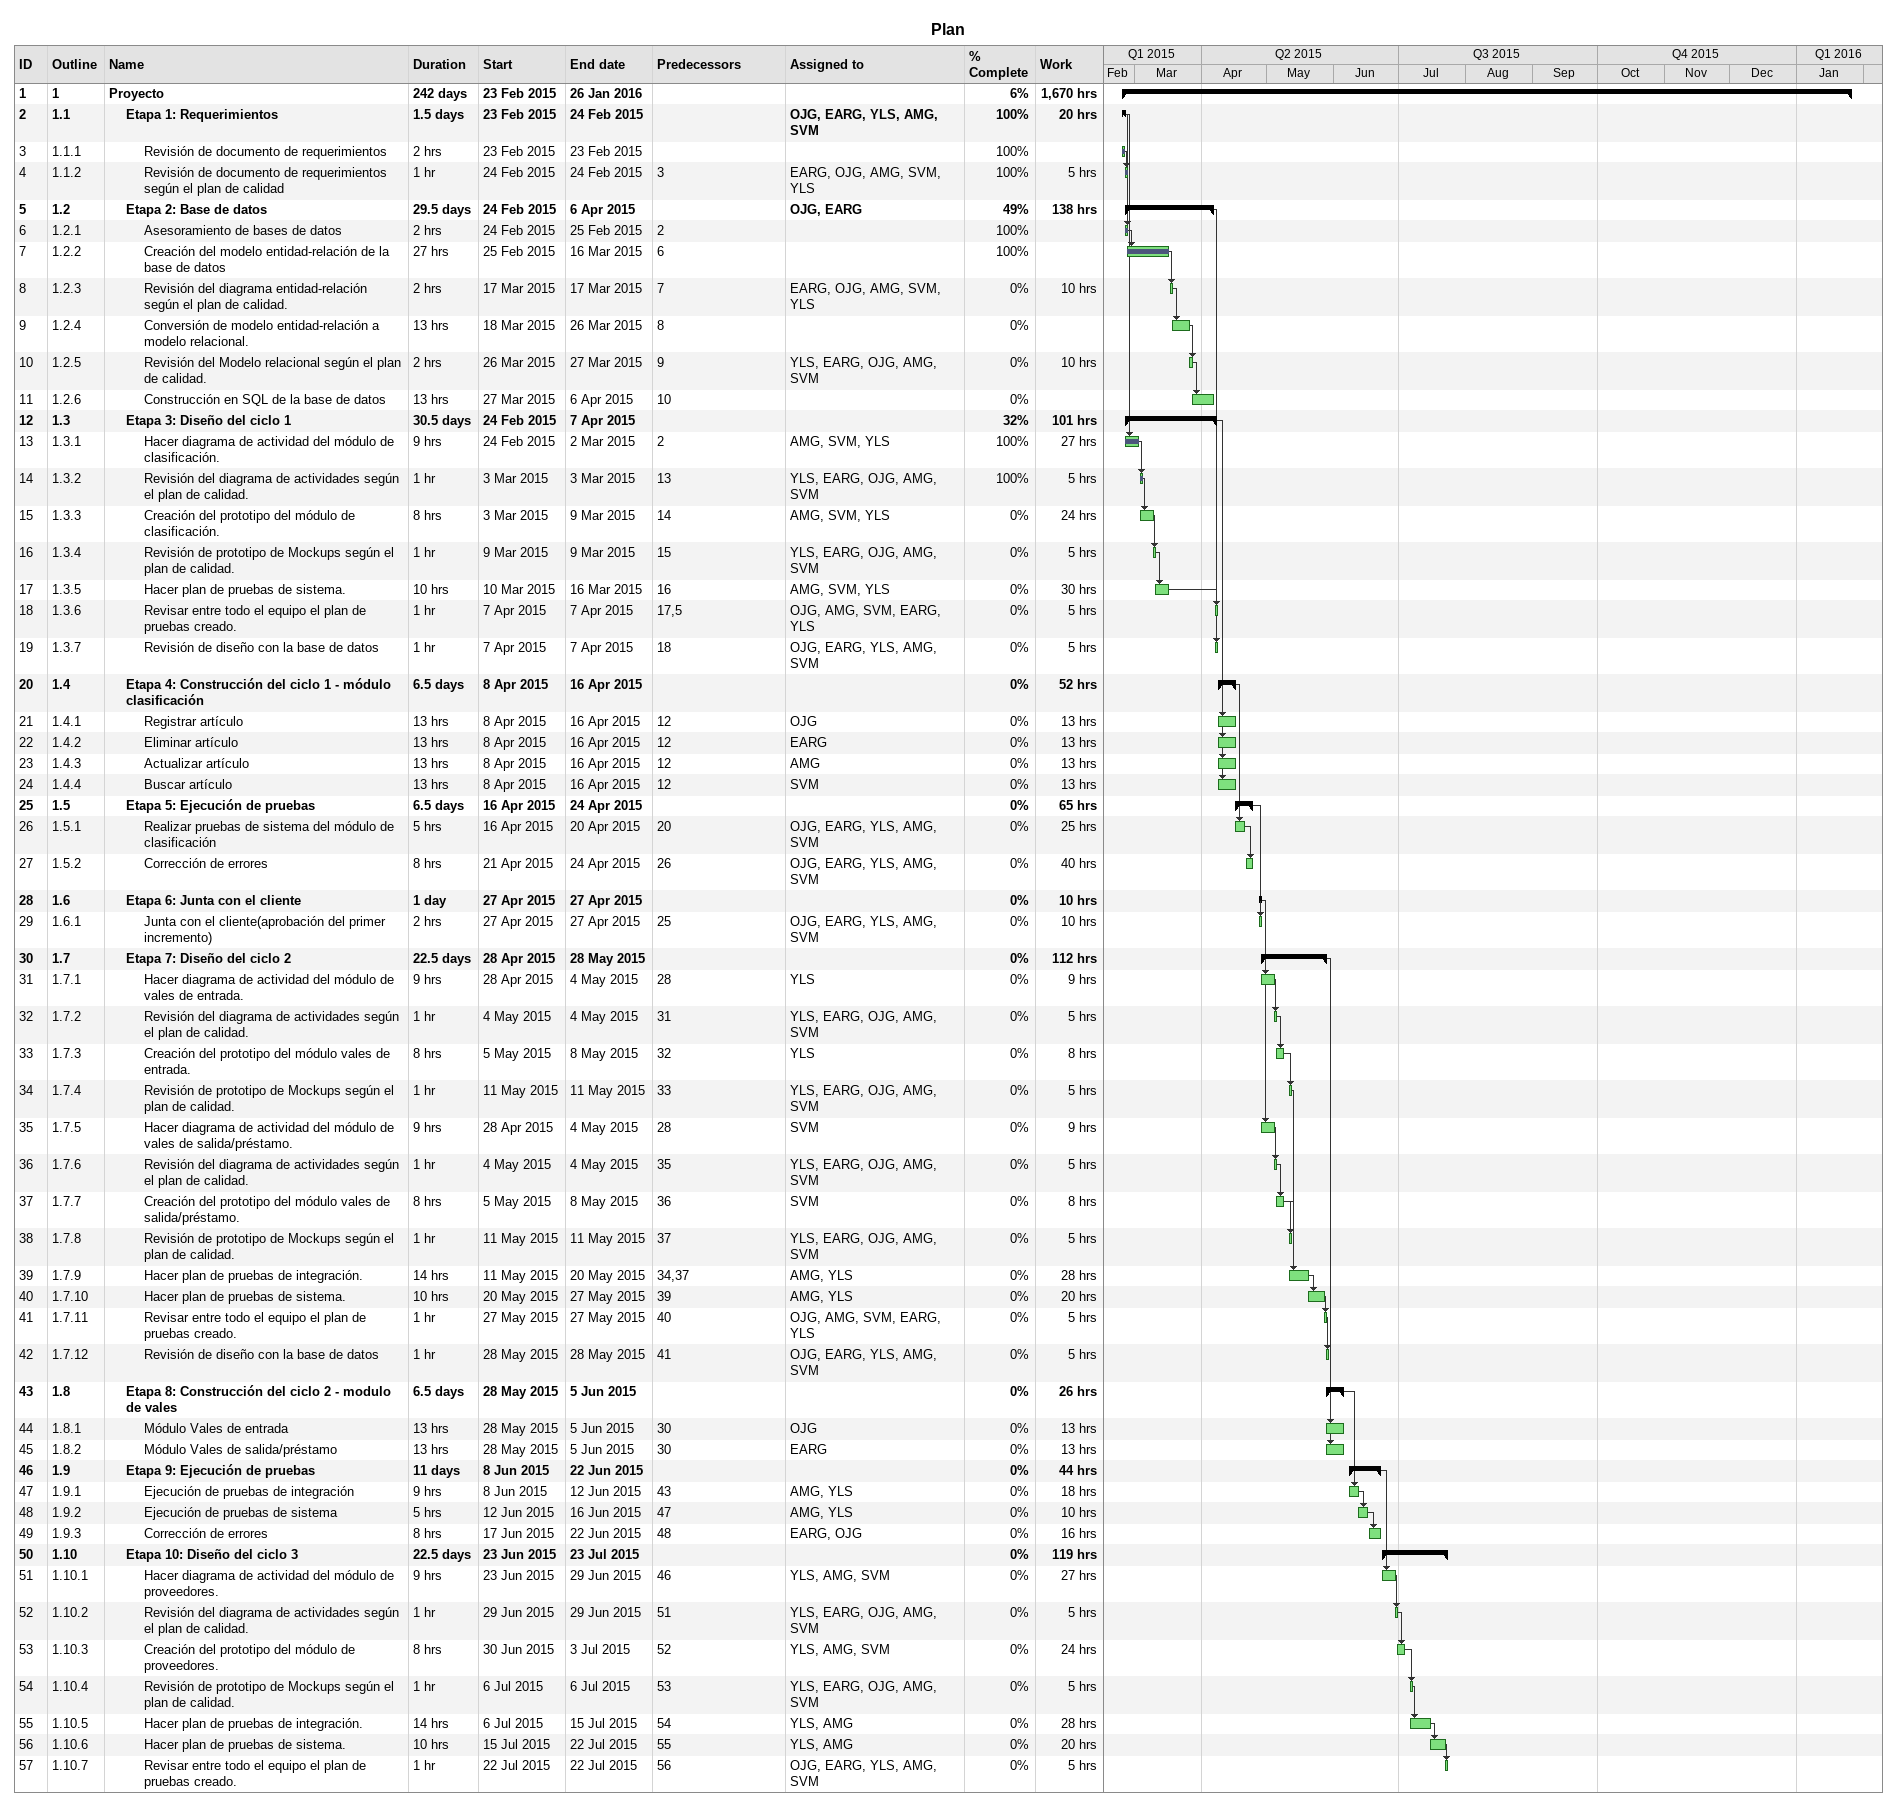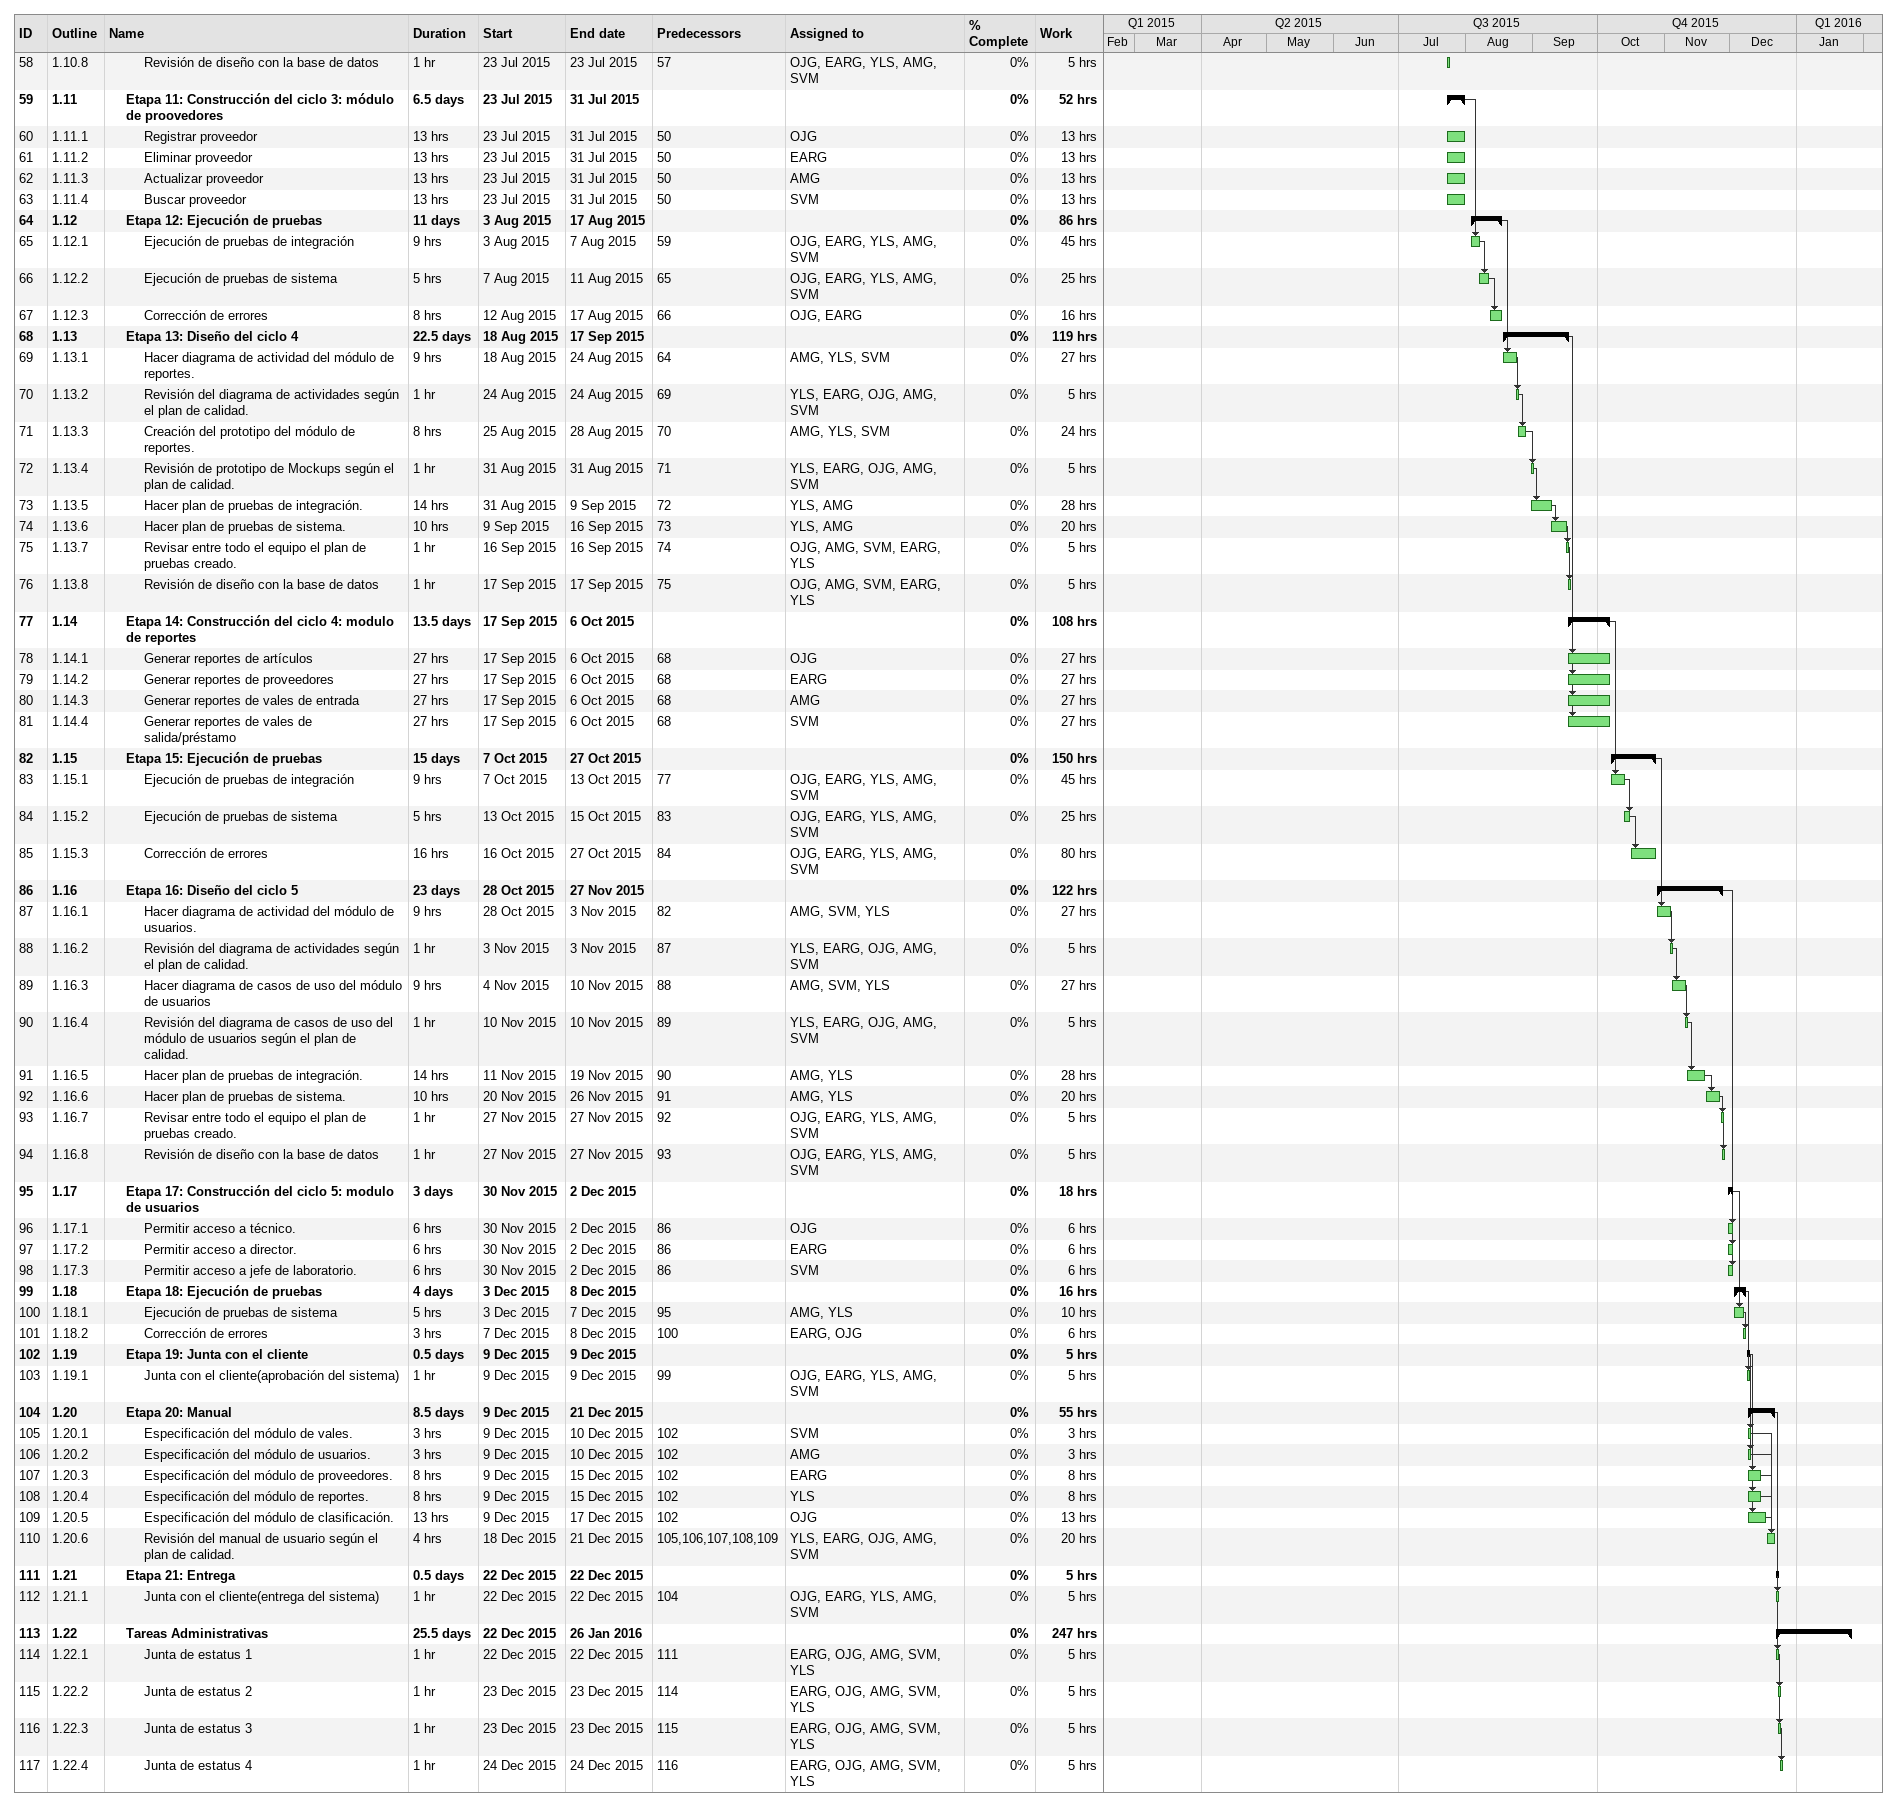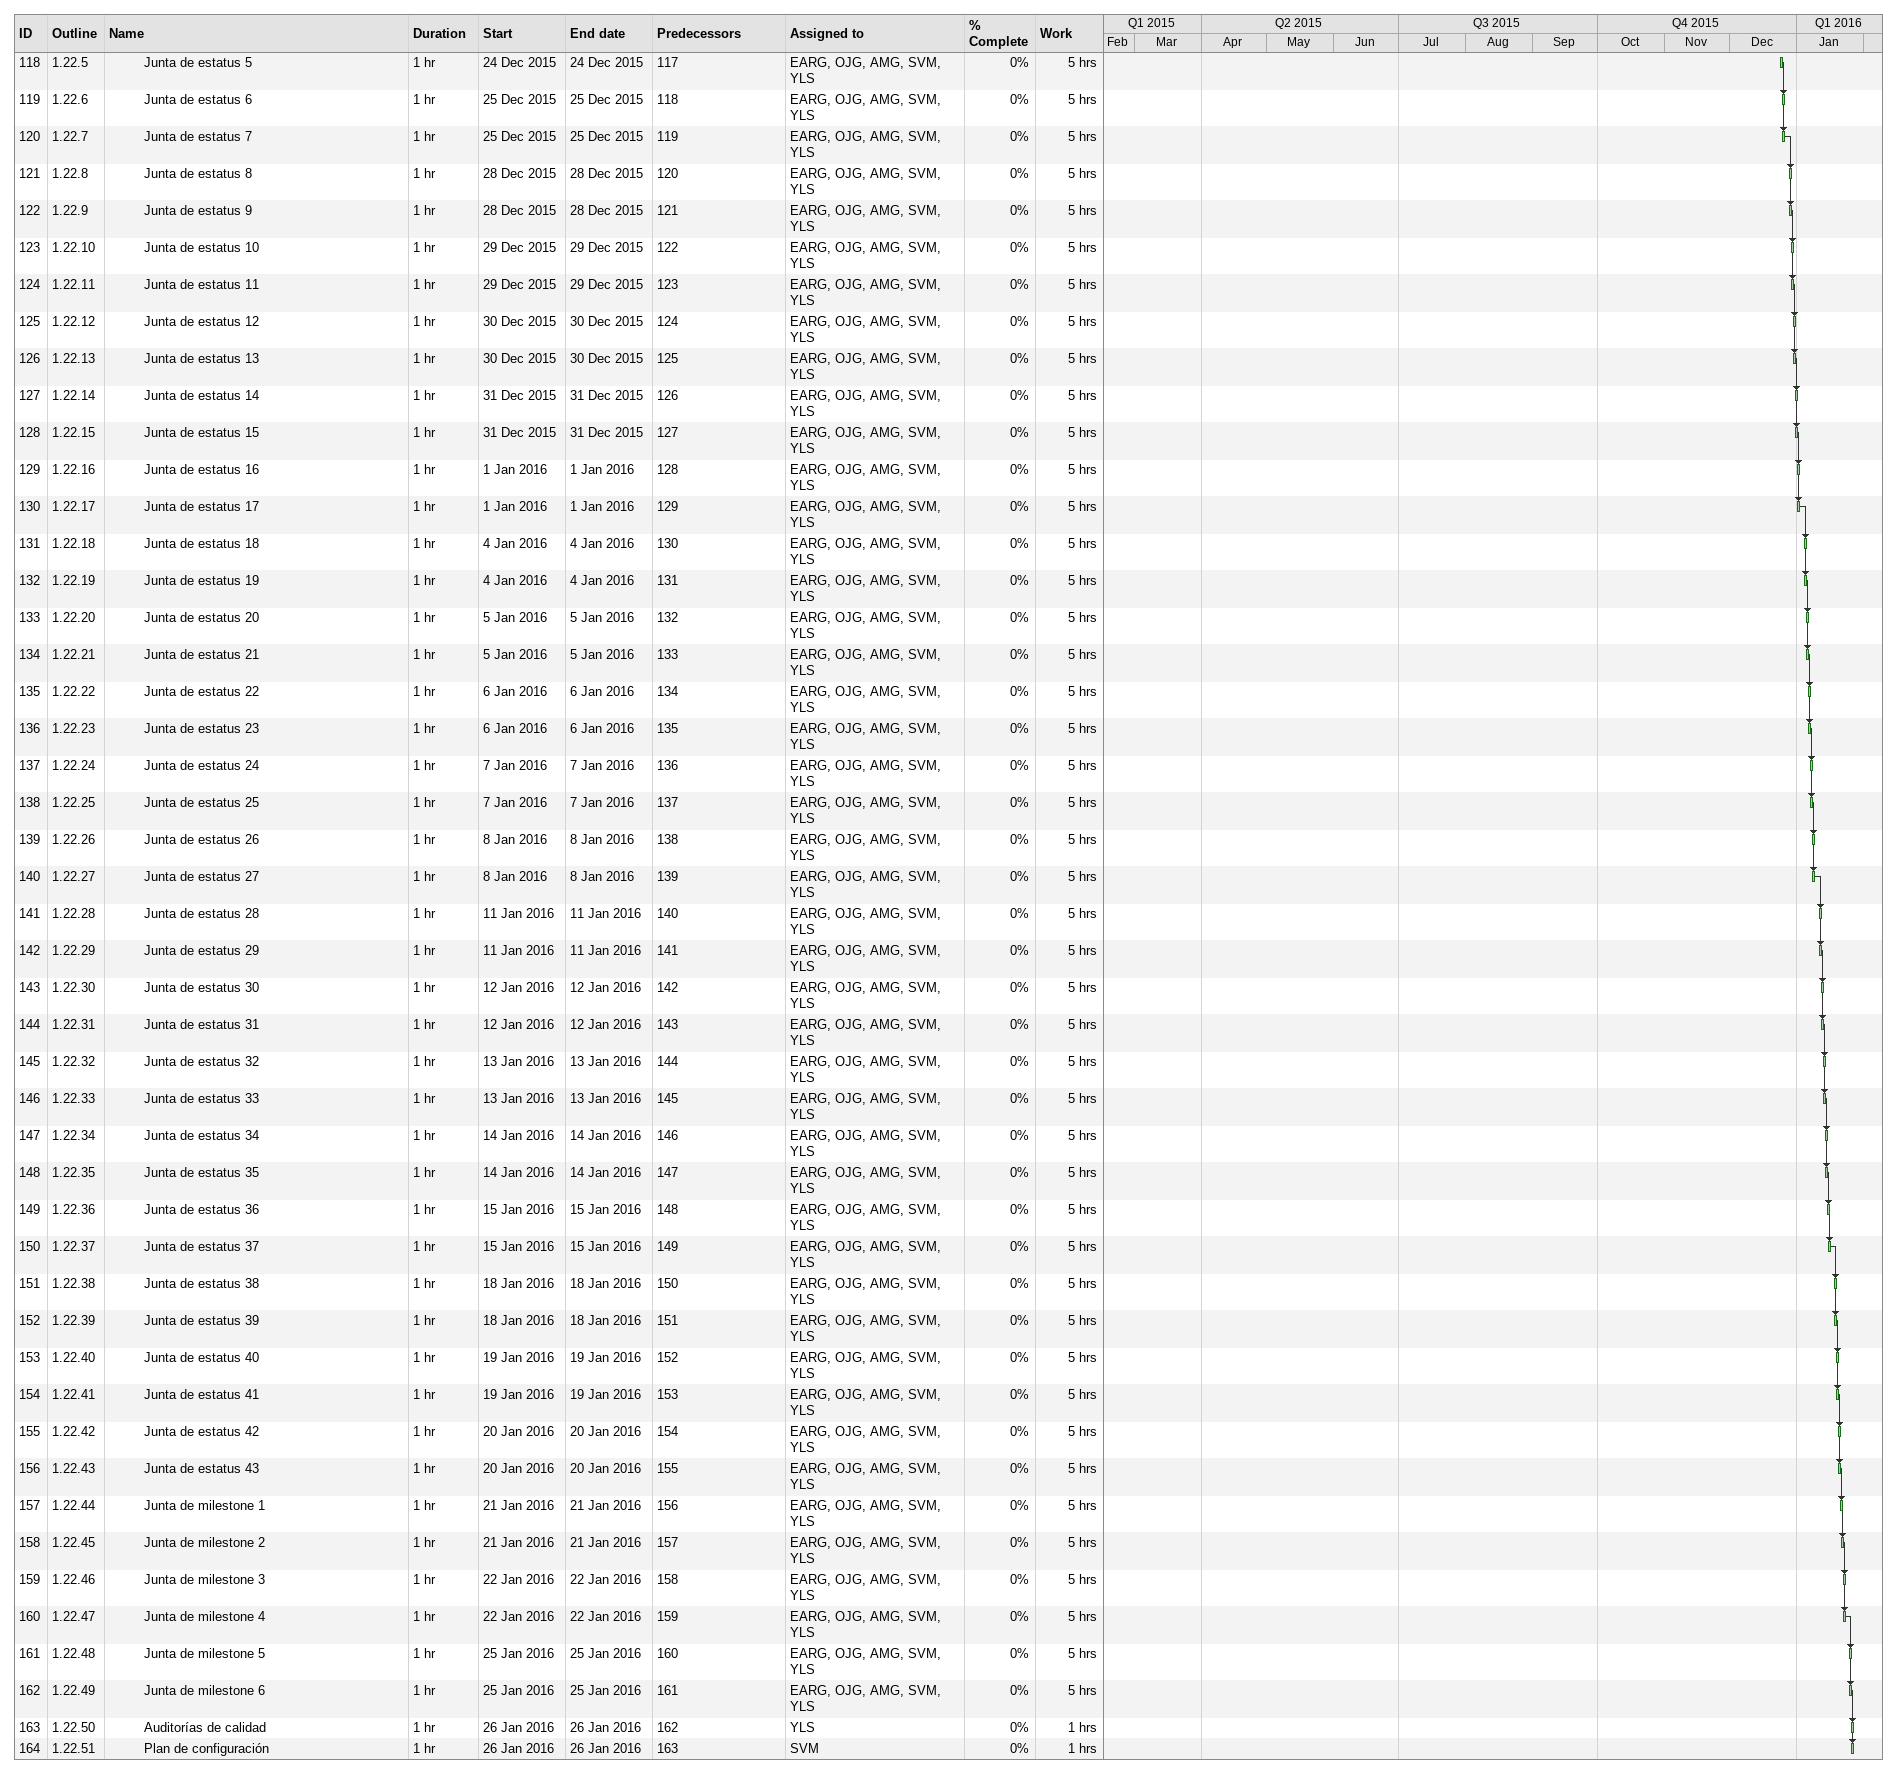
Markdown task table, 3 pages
Plan

| ID | WBS | Task | Duration | Start | Finish | Predecessors | Resources | % complete | Work (h) |
|---|---|---|---|---|---|---|---|---|---|
| 1 | 1 | **Proyecto** | 242d | 2015-02-23 | 2016-01-26 |  |  | 6 | 1670 |
| 2 | 1.1 | **Etapa 1: Requerimientos** | 1.5d | 2015-02-23 | 2015-02-24 |  | OJG, EARG, YLS, AMG, SVM | 100 | 20 |
| 3 | 1.1.1 | Revisión de documento de requerimientos | 2h | 2015-02-23 | 2015-02-23 |  |  | 100 |  |
| 4 | 1.1.2 | Revisión de documento de requerimientos según el plan de calidad | 1h | 2015-02-24 | 2015-02-24 | 3 | EARG, OJG, AMG, SVM, YLS | 100 | 5 |
| 5 | 1.2 | **Etapa 2: Base de datos** | 29.5d | 2015-02-24 | 2015-04-06 |  | OJG, EARG | 49 | 138 |
| 6 | 1.2.1 | Asesoramiento de bases de datos | 2h | 2015-02-24 | 2015-02-25 | 2 |  | 100 |  |
| 7 | 1.2.2 | Creación del modelo entidad-relación de la base de datos | 27h | 2015-02-25 | 2015-03-16 | 6 |  | 100 |  |
| 8 | 1.2.3 | Revisión del diagrama entidad-relación según el plan de calidad. | 2h | 2015-03-17 | 2015-03-17 | 7 | EARG, OJG, AMG, SVM, YLS | 0 | 10 |
| 9 | 1.2.4 | Conversión de modelo entidad-relación a modelo relacional. | 13h | 2015-03-18 | 2015-03-26 | 8 |  | 0 |  |
| 10 | 1.2.5 | Revisión del Modelo relacional según el plan de calidad. | 2h | 2015-03-26 | 2015-03-27 | 9 | YLS, EARG, OJG, AMG, SVM | 0 | 10 |
| 11 | 1.2.6 | Construcción en SQL de la base de datos | 13h | 2015-03-27 | 2015-04-06 | 10 |  | 0 |  |
| 12 | 1.3 | **Etapa 3: Diseño del ciclo 1** | 30.5d | 2015-02-24 | 2015-04-07 |  |  | 32 | 101 |
| 13 | 1.3.1 | Hacer diagrama de actividad del módulo de clasificación. | 9h | 2015-02-24 | 2015-03-02 | 2 | AMG, SVM, YLS | 100 | 27 |
| 14 | 1.3.2 | Revisión del diagrama de actividades según el plan de calidad. | 1h | 2015-03-03 | 2015-03-03 | 13 | YLS, EARG, OJG, AMG, SVM | 100 | 5 |
| 15 | 1.3.3 | Creación del prototipo del módulo de clasificación. | 8h | 2015-03-03 | 2015-03-09 | 14 | AMG, SVM, YLS | 0 | 24 |
| 16 | 1.3.4 | Revisión de prototipo de Mockups según el plan de calidad. | 1h | 2015-03-09 | 2015-03-09 | 15 | YLS, EARG, OJG, AMG, SVM | 0 | 5 |
| 17 | 1.3.5 | Hacer plan de pruebas de sistema. | 10h | 2015-03-10 | 2015-03-16 | 16 | AMG, SVM, YLS | 0 | 30 |
| 18 | 1.3.6 | Revisar entre todo el equipo el plan de pruebas creado. | 1h | 2015-04-07 | 2015-04-07 | 17, 5 | OJG, AMG, SVM, EARG, YLS | 0 | 5 |
| 19 | 1.3.7 | Revisión de diseño con la base de datos | 1h | 2015-04-07 | 2015-04-07 | 18 | OJG, EARG, YLS, AMG, SVM | 0 | 5 |
| 20 | 1.4 | **Etapa 4: Construcción del ciclo 1 - módulo clasificación** | 6.5d | 2015-04-08 | 2015-04-16 |  |  | 0 | 52 |
| 21 | 1.4.1 | Registrar artículo | 13h | 2015-04-08 | 2015-04-16 | 12 | OJG | 0 | 13 |
| 22 | 1.4.2 | Eliminar artículo | 13h | 2015-04-08 | 2015-04-16 | 12 | EARG | 0 | 13 |
| 23 | 1.4.3 | Actualizar artículo | 13h | 2015-04-08 | 2015-04-16 | 12 | AMG | 0 | 13 |
| 24 | 1.4.4 | Buscar artículo | 13h | 2015-04-08 | 2015-04-16 | 12 | SVM | 0 | 13 |
| 25 | 1.5 | **Etapa 5: Ejecución de pruebas** | 6.5d | 2015-04-16 | 2015-04-24 |  |  | 0 | 65 |
| 26 | 1.5.1 | Realizar pruebas de sistema del módulo de clasificación | 5h | 2015-04-16 | 2015-04-20 | 20 | OJG, EARG, YLS, AMG, SVM | 0 | 25 |
| 27 | 1.5.2 | Corrección de errores | 8h | 2015-04-21 | 2015-04-24 | 26 | OJG, EARG, YLS, AMG, SVM | 0 | 40 |
| 28 | 1.6 | **Etapa 6: Junta con el cliente** | 1d | 2015-04-27 | 2015-04-27 |  |  | 0 | 10 |
| 29 | 1.6.1 | Junta con el cliente(aprobación del primer incremento) | 2h | 2015-04-27 | 2015-04-27 | 25 | OJG, EARG, YLS, AMG, SVM | 0 | 10 |
| 30 | 1.7 | **Etapa 7: Diseño del ciclo 2** | 22.5d | 2015-04-28 | 2015-05-28 |  |  | 0 | 112 |
| 31 | 1.7.1 | Hacer diagrama de actividad del módulo de vales de entrada. | 9h | 2015-04-28 | 2015-05-04 | 28 | YLS | 0 | 9 |
| 32 | 1.7.2 | Revisión del diagrama de actividades según el plan de calidad. | 1h | 2015-05-04 | 2015-05-04 | 31 | YLS, EARG, OJG, AMG, SVM | 0 | 5 |
| 33 | 1.7.3 | Creación del prototipo del módulo vales de entrada. | 8h | 2015-05-05 | 2015-05-08 | 32 | YLS | 0 | 8 |
| 34 | 1.7.4 | Revisión de prototipo de Mockups según el plan de calidad. | 1h | 2015-05-11 | 2015-05-11 | 33 | YLS, EARG, OJG, AMG, SVM | 0 | 5 |
| 35 | 1.7.5 | Hacer diagrama de actividad del módulo de vales de salida/préstamo. | 9h | 2015-04-28 | 2015-05-04 | 28 | SVM | 0 | 9 |
| 36 | 1.7.6 | Revisión del diagrama de actividades según el plan de calidad. | 1h | 2015-05-04 | 2015-05-04 | 35 | YLS, EARG, OJG, AMG, SVM | 0 | 5 |
| 37 | 1.7.7 | Creación del prototipo del módulo vales de salida/préstamo. | 8h | 2015-05-05 | 2015-05-08 | 36 | SVM | 0 | 8 |
| 38 | 1.7.8 | Revisión de prototipo de Mockups según el plan de calidad. | 1h | 2015-05-11 | 2015-05-11 | 37 | YLS, EARG, OJG, AMG, SVM | 0 | 5 |
| 39 | 1.7.9 | Hacer plan de pruebas de integración. | 14h | 2015-05-11 | 2015-05-20 | 34, 37 | AMG, YLS | 0 | 28 |
| 40 | 1.7.10 | Hacer plan de pruebas de sistema. | 10h | 2015-05-20 | 2015-05-27 | 39 | AMG, YLS | 0 | 20 |
| 41 | 1.7.11 | Revisar entre todo el equipo el plan de pruebas creado. | 1h | 2015-05-27 | 2015-05-27 | 40 | OJG, AMG, SVM, EARG, YLS | 0 | 5 |
| 42 | 1.7.12 | Revisión de diseño con la base de datos | 1h | 2015-05-28 | 2015-05-28 | 41 | OJG, EARG, YLS, AMG, SVM | 0 | 5 |
| 43 | 1.8 | **Etapa 8: Construcción del ciclo 2 - modulo de vales** | 6.5d | 2015-05-28 | 2015-06-05 |  |  | 0 | 26 |
| 44 | 1.8.1 | Módulo Vales de entrada | 13h | 2015-05-28 | 2015-06-05 | 30 | OJG | 0 | 13 |
| 45 | 1.8.2 | Módulo Vales de salida/préstamo | 13h | 2015-05-28 | 2015-06-05 | 30 | EARG | 0 | 13 |
| 46 | 1.9 | **Etapa 9: Ejecución de pruebas** | 11d | 2015-06-08 | 2015-06-22 |  |  | 0 | 44 |
| 47 | 1.9.1 | Ejecución de pruebas de integración | 9h | 2015-06-08 | 2015-06-12 | 43 | AMG, YLS | 0 | 18 |
| 48 | 1.9.2 | Ejecución de pruebas de sistema | 5h | 2015-06-12 | 2015-06-16 | 47 | AMG, YLS | 0 | 10 |
| 49 | 1.9.3 | Corrección de errores | 8h | 2015-06-17 | 2015-06-22 | 48 | EARG, OJG | 0 | 16 |
| 50 | 1.10 | **Etapa 10: Diseño del ciclo 3** | 22.5d | 2015-06-23 | 2015-07-23 |  |  | 0 | 119 |
| 51 | 1.10.1 | Hacer diagrama de actividad del módulo de proveedores. | 9h | 2015-06-23 | 2015-06-29 | 46 | YLS, AMG, SVM | 0 | 27 |
| 52 | 1.10.2 | Revisión del diagrama de actividades según el plan de calidad. | 1h | 2015-06-29 | 2015-06-29 | 51 | YLS, EARG, OJG, AMG, SVM | 0 | 5 |
| 53 | 1.10.3 | Creación del prototipo del módulo de proveedores. | 8h | 2015-06-30 | 2015-07-03 | 52 | YLS, AMG, SVM | 0 | 24 |
| 54 | 1.10.4 | Revisión de prototipo de Mockups según el plan de calidad. | 1h | 2015-07-06 | 2015-07-06 | 53 | YLS, EARG, OJG, AMG, SVM | 0 | 5 |
| 55 | 1.10.5 | Hacer plan de pruebas de integración. | 14h | 2015-07-06 | 2015-07-15 | 54 | YLS, AMG | 0 | 28 |
| 56 | 1.10.6 | Hacer plan de pruebas de sistema. | 10h | 2015-07-15 | 2015-07-22 | 55 | YLS, AMG | 0 | 20 |
| 57 | 1.10.7 | Revisar entre todo el equipo el plan de pruebas creado. | 1h | 2015-07-22 | 2015-07-22 | 56 | OJG, EARG, YLS, AMG, SVM | 0 | 5 |
| 58 | 1.10.8 | Revisión de diseño con la base de datos | 1h | 2015-07-23 | 2015-07-23 | 57 | OJG, EARG, YLS, AMG, SVM | 0 | 5 |
| 59 | 1.11 | **Etapa 11: Construcción del ciclo 3: módulo de proovedores** | 6.5d | 2015-07-23 | 2015-07-31 |  |  | 0 | 52 |
| 60 | 1.11.1 | Registrar proveedor | 13h | 2015-07-23 | 2015-07-31 | 50 | OJG | 0 | 13 |
| 61 | 1.11.2 | Eliminar proveedor | 13h | 2015-07-23 | 2015-07-31 | 50 | EARG | 0 | 13 |
| 62 | 1.11.3 | Actualizar proveedor | 13h | 2015-07-23 | 2015-07-31 | 50 | AMG | 0 | 13 |
| 63 | 1.11.4 | Buscar proveedor | 13h | 2015-07-23 | 2015-07-31 | 50 | SVM | 0 | 13 |
| 64 | 1.12 | **Etapa 12: Ejecución de pruebas** | 11d | 2015-08-03 | 2015-08-17 |  |  | 0 | 86 |
| 65 | 1.12.1 | Ejecución de pruebas de integración | 9h | 2015-08-03 | 2015-08-07 | 59 | OJG, EARG, YLS, AMG, SVM | 0 | 45 |
| 66 | 1.12.2 | Ejecución de pruebas de sistema | 5h | 2015-08-07 | 2015-08-11 | 65 | OJG, EARG, YLS, AMG, SVM | 0 | 25 |
| 67 | 1.12.3 | Corrección de errores | 8h | 2015-08-12 | 2015-08-17 | 66 | OJG, EARG | 0 | 16 |
| 68 | 1.13 | **Etapa 13: Diseño del ciclo 4** | 22.5d | 2015-08-18 | 2015-09-17 |  |  | 0 | 119 |
| 69 | 1.13.1 | Hacer diagrama de actividad del módulo de reportes. | 9h | 2015-08-18 | 2015-08-24 | 64 | AMG, YLS, SVM | 0 | 27 |
| 70 | 1.13.2 | Revisión del diagrama de actividades según el plan de calidad. | 1h | 2015-08-24 | 2015-08-24 | 69 | YLS, EARG, OJG, AMG, SVM | 0 | 5 |
| 71 | 1.13.3 | Creación del prototipo del módulo de reportes. | 8h | 2015-08-25 | 2015-08-28 | 70 | AMG, YLS, SVM | 0 | 24 |
| 72 | 1.13.4 | Revisión de prototipo de Mockups según el plan de calidad. | 1h | 2015-08-31 | 2015-08-31 | 71 | YLS, EARG, OJG, AMG, SVM | 0 | 5 |
| 73 | 1.13.5 | Hacer plan de pruebas de integración. | 14h | 2015-08-31 | 2015-09-09 | 72 | YLS, AMG | 0 | 28 |
| 74 | 1.13.6 | Hacer plan de pruebas de sistema. | 10h | 2015-09-09 | 2015-09-16 | 73 | YLS, AMG | 0 | 20 |
| 75 | 1.13.7 | Revisar entre todo el equipo el plan de pruebas creado. | 1h | 2015-09-16 | 2015-09-16 | 74 | OJG, AMG, SVM, EARG, YLS | 0 | 5 |
| 76 | 1.13.8 | Revisión de diseño con la base de datos | 1h | 2015-09-17 | 2015-09-17 | 75 | OJG, AMG, SVM, EARG, YLS | 0 | 5 |
| 77 | 1.14 | **Etapa 14: Construcción del ciclo 4: modulo de reportes** | 13.5d | 2015-09-17 | 2015-10-06 |  |  | 0 | 108 |
| 78 | 1.14.1 | Generar reportes de artículos | 27h | 2015-09-17 | 2015-10-06 | 68 | OJG | 0 | 27 |
| 79 | 1.14.2 | Generar reportes de proveedores | 27h | 2015-09-17 | 2015-10-06 | 68 | EARG | 0 | 27 |
| 80 | 1.14.3 | Generar reportes de vales de entrada | 27h | 2015-09-17 | 2015-10-06 | 68 | AMG | 0 | 27 |
| 81 | 1.14.4 | Generar reportes de vales de salida/préstamo | 27h | 2015-09-17 | 2015-10-06 | 68 | SVM | 0 | 27 |
| 82 | 1.15 | **Etapa 15: Ejecución de pruebas** | 15d | 2015-10-07 | 2015-10-27 |  |  | 0 | 150 |
| 83 | 1.15.1 | Ejecución de pruebas de integración | 9h | 2015-10-07 | 2015-10-13 | 77 | OJG, EARG, YLS, AMG, SVM | 0 | 45 |
| 84 | 1.15.2 | Ejecución de pruebas de sistema | 5h | 2015-10-13 | 2015-10-15 | 83 | OJG, EARG, YLS, AMG, SVM | 0 | 25 |
| 85 | 1.15.3 | Corrección de errores | 16h | 2015-10-16 | 2015-10-27 | 84 | OJG, EARG, YLS, AMG, SVM | 0 | 80 |
| 86 | 1.16 | **Etapa 16: Diseño del ciclo 5** | 23d | 2015-10-28 | 2015-11-27 |  |  | 0 | 122 |
| 87 | 1.16.1 | Hacer diagrama de actividad del módulo de usuarios. | 9h | 2015-10-28 | 2015-11-03 | 82 | AMG, SVM, YLS | 0 | 27 |
| 88 | 1.16.2 | Revisión del diagrama de actividades según el plan de calidad. | 1h | 2015-11-03 | 2015-11-03 | 87 | YLS, EARG, OJG, AMG, SVM | 0 | 5 |
| 89 | 1.16.3 | Hacer diagrama de casos de uso del módulo de usuarios | 9h | 2015-11-04 | 2015-11-10 | 88 | AMG, SVM, YLS | 0 | 27 |
| 90 | 1.16.4 | Revisión del diagrama de casos de uso del módulo de usuarios según el plan de calidad. | 1h | 2015-11-10 | 2015-11-10 | 89 | YLS, EARG, OJG, AMG, SVM | 0 | 5 |
| 91 | 1.16.5 | Hacer plan de pruebas de integración. | 14h | 2015-11-11 | 2015-11-19 | 90 | AMG, YLS | 0 | 28 |
| 92 | 1.16.6 | Hacer plan de pruebas de sistema. | 10h | 2015-11-20 | 2015-11-26 | 91 | AMG, YLS | 0 | 20 |
| 93 | 1.16.7 | Revisar entre todo el equipo el plan de pruebas creado. | 1h | 2015-11-27 | 2015-11-27 | 92 | OJG, EARG, YLS, AMG, SVM | 0 | 5 |
| 94 | 1.16.8 | Revisión de diseño con la base de datos | 1h | 2015-11-27 | 2015-11-27 | 93 | OJG, EARG, YLS, AMG, SVM | 0 | 5 |
| 95 | 1.17 | **Etapa 17: Construcción del ciclo 5: modulo de usuarios** | 3d | 2015-11-30 | 2015-12-02 |  |  | 0 | 18 |
| 96 | 1.17.1 | Permitir acceso a técnico. | 6h | 2015-11-30 | 2015-12-02 | 86 | OJG | 0 | 6 |
| 97 | 1.17.2 | Permitir acceso a director. | 6h | 2015-11-30 | 2015-12-02 | 86 | EARG | 0 | 6 |
| 98 | 1.17.3 | Permitir acceso a jefe de laboratorio. | 6h | 2015-11-30 | 2015-12-02 | 86 | SVM | 0 | 6 |
| 99 | 1.18 | **Etapa 18: Ejecución de pruebas** | 4d | 2015-12-03 | 2015-12-08 |  |  | 0 | 16 |
| 100 | 1.18.1 | Ejecución de pruebas de sistema | 5h | 2015-12-03 | 2015-12-07 | 95 | AMG, YLS | 0 | 10 |
| 101 | 1.18.2 | Corrección de errores | 3h | 2015-12-07 | 2015-12-08 | 100 | EARG, OJG | 0 | 6 |
| 102 | 1.19 | **Etapa 19: Junta con el cliente** | 0.5d | 2015-12-09 | 2015-12-09 |  |  | 0 | 5 |
| 103 | 1.19.1 | Junta con el cliente(aprobación del sistema) | 1h | 2015-12-09 | 2015-12-09 | 99 | OJG, EARG, YLS, AMG, SVM | 0 | 5 |
| 104 | 1.20 | **Etapa 20: Manual** | 8.5d | 2015-12-09 | 2015-12-21 |  |  | 0 | 55 |
| 105 | 1.20.1 | Especificación del módulo de vales. | 3h | 2015-12-09 | 2015-12-10 | 102 | SVM | 0 | 3 |
| 106 | 1.20.2 | Especificación del módulo de usuarios. | 3h | 2015-12-09 | 2015-12-10 | 102 | AMG | 0 | 3 |
| 107 | 1.20.3 | Especificación del módulo de proveedores. | 8h | 2015-12-09 | 2015-12-15 | 102 | EARG | 0 | 8 |
| 108 | 1.20.4 | Especificación del módulo de reportes. | 8h | 2015-12-09 | 2015-12-15 | 102 | YLS | 0 | 8 |
| 109 | 1.20.5 | Especificación del módulo de clasificación. | 13h | 2015-12-09 | 2015-12-17 | 102 | OJG | 0 | 13 |
| 110 | 1.20.6 | Revisión del manual de usuario según el plan de calidad. | 4h | 2015-12-18 | 2015-12-21 | 105, 106, 107, 108, 109 | YLS, EARG, OJG, AMG, SVM | 0 | 20 |
| 111 | 1.21 | **Etapa 21: Entrega** | 0.5d | 2015-12-22 | 2015-12-22 |  |  | 0 | 5 |
| 112 | 1.21.1 | Junta con el cliente(entrega del sistema) | 1h | 2015-12-22 | 2015-12-22 | 104 | OJG, EARG, YLS, AMG, SVM | 0 | 5 |
| 113 | 1.22 | **Tareas Administrativas** | 25.5d | 2015-12-22 | 2016-01-26 |  |  | 0 | 247 |
| 114 | 1.22.1 | Junta de estatus 1 | 1h | 2015-12-22 | 2015-12-22 | 111 | EARG, OJG, AMG, SVM, YLS | 0 | 5 |
| 115 | 1.22.2 | Junta de estatus 2 | 1h | 2015-12-23 | 2015-12-23 | 114 | EARG, OJG, AMG, SVM, YLS | 0 | 5 |
| 116 | 1.22.3 | Junta de estatus 3 | 1h | 2015-12-23 | 2015-12-23 | 115 | EARG, OJG, AMG, SVM, YLS | 0 | 5 |
| 117 | 1.22.4 | Junta de estatus 4 | 1h | 2015-12-24 | 2015-12-24 | 116 | EARG, OJG, AMG, SVM, YLS | 0 | 5 |
| 118 | 1.22.5 | Junta de estatus 5 | 1h | 2015-12-24 | 2015-12-24 | 117 | EARG, OJG, AMG, SVM, YLS | 0 | 5 |
| 119 | 1.22.6 | Junta de estatus 6 | 1h | 2015-12-25 | 2015-12-25 | 118 | EARG, OJG, AMG, SVM, YLS | 0 | 5 |
| 120 | 1.22.7 | Junta de estatus 7 | 1h | 2015-12-25 | 2015-12-25 | 119 | EARG, OJG, AMG, SVM, YLS | 0 | 5 |
| 121 | 1.22.8 | Junta de estatus 8 | 1h | 2015-12-28 | 2015-12-28 | 120 | EARG, OJG, AMG, SVM, YLS | 0 | 5 |
| 122 | 1.22.9 | Junta de estatus 9 | 1h | 2015-12-28 | 2015-12-28 | 121 | EARG, OJG, AMG, SVM, YLS | 0 | 5 |
| 123 | 1.22.10 | Junta de estatus 10 | 1h | 2015-12-29 | 2015-12-29 | 122 | EARG, OJG, AMG, SVM, YLS | 0 | 5 |
| 124 | 1.22.11 | Junta de estatus 11 | 1h | 2015-12-29 | 2015-12-29 | 123 | EARG, OJG, AMG, SVM, YLS | 0 | 5 |
| 125 | 1.22.12 | Junta de estatus 12 | 1h | 2015-12-30 | 2015-12-30 | 124 | EARG, OJG, AMG, SVM, YLS | 0 | 5 |
| 126 | 1.22.13 | Junta de estatus 13 | 1h | 2015-12-30 | 2015-12-30 | 125 | EARG, OJG, AMG, SVM, YLS | 0 | 5 |
| 127 | 1.22.14 | Junta de estatus 14 | 1h | 2015-12-31 | 2015-12-31 | 126 | EARG, OJG, AMG, SVM, YLS | 0 | 5 |
| 128 | 1.22.15 | Junta de estatus 15 | 1h | 2015-12-31 | 2015-12-31 | 127 | EARG, OJG, AMG, SVM, YLS | 0 | 5 |
| 129 | 1.22.16 | Junta de estatus 16 | 1h | 2016-01-01 | 2016-01-01 | 128 | EARG, OJG, AMG, SVM, YLS | 0 | 5 |
| 130 | 1.22.17 | Junta de estatus 17 | 1h | 2016-01-01 | 2016-01-01 | 129 | EARG, OJG, AMG, SVM, YLS | 0 | 5 |
| 131 | 1.22.18 | Junta de estatus 18 | 1h | 2016-01-04 | 2016-01-04 | 130 | EARG, OJG, AMG, SVM, YLS | 0 | 5 |
| 132 | 1.22.19 | Junta de estatus 19 | 1h | 2016-01-04 | 2016-01-04 | 131 | EARG, OJG, AMG, SVM, YLS | 0 | 5 |
| 133 | 1.22.20 | Junta de estatus 20 | 1h | 2016-01-05 | 2016-01-05 | 132 | EARG, OJG, AMG, SVM, YLS | 0 | 5 |
| 134 | 1.22.21 | Junta de estatus 21 | 1h | 2016-01-05 | 2016-01-05 | 133 | EARG, OJG, AMG, SVM, YLS | 0 | 5 |
| 135 | 1.22.22 | Junta de estatus 22 | 1h | 2016-01-06 | 2016-01-06 | 134 | EARG, OJG, AMG, SVM, YLS | 0 | 5 |
| 136 | 1.22.23 | Junta de estatus 23 | 1h | 2016-01-06 | 2016-01-06 | 135 | EARG, OJG, AMG, SVM, YLS | 0 | 5 |
| 137 | 1.22.24 | Junta de estatus 24 | 1h | 2016-01-07 | 2016-01-07 | 136 | EARG, OJG, AMG, SVM, YLS | 0 | 5 |
| 138 | 1.22.25 | Junta de estatus 25 | 1h | 2016-01-07 | 2016-01-07 | 137 | EARG, OJG, AMG, SVM, YLS | 0 | 5 |
| 139 | 1.22.26 | Junta de estatus 26 | 1h | 2016-01-08 | 2016-01-08 | 138 | EARG, OJG, AMG, SVM, YLS | 0 | 5 |
| 140 | 1.22.27 | Junta de estatus 27 | 1h | 2016-01-08 | 2016-01-08 | 139 | EARG, OJG, AMG, SVM, YLS | 0 | 5 |
| 141 | 1.22.28 | Junta de estatus 28 | 1h | 2016-01-11 | 2016-01-11 | 140 | EARG, OJG, AMG, SVM, YLS | 0 | 5 |
| 142 | 1.22.29 | Junta de estatus 29 | 1h | 2016-01-11 | 2016-01-11 | 141 | EARG, OJG, AMG, SVM, YLS | 0 | 5 |
| 143 | 1.22.30 | Junta de estatus 30 | 1h | 2016-01-12 | 2016-01-12 | 142 | EARG, OJG, AMG, SVM, YLS | 0 | 5 |
| 144 | 1.22.31 | Junta de estatus 31 | 1h | 2016-01-12 | 2016-01-12 | 143 | EARG, OJG, AMG, SVM, YLS | 0 | 5 |
| 145 | 1.22.32 | Junta de estatus 32 | 1h | 2016-01-13 | 2016-01-13 | 144 | EARG, OJG, AMG, SVM, YLS | 0 | 5 |
| 146 | 1.22.33 | Junta de estatus 33 | 1h | 2016-01-13 | 2016-01-13 | 145 | EARG, OJG, AMG, SVM, YLS | 0 | 5 |
| 147 | 1.22.34 | Junta de estatus 34 | 1h | 2016-01-14 | 2016-01-14 | 146 | EARG, OJG, AMG, SVM, YLS | 0 | 5 |
| 148 | 1.22.35 | Junta de estatus 35 | 1h | 2016-01-14 | 2016-01-14 | 147 | EARG, OJG, AMG, SVM, YLS | 0 | 5 |
| 149 | 1.22.36 | Junta de estatus 36 | 1h | 2016-01-15 | 2016-01-15 | 148 | EARG, OJG, AMG, SVM, YLS | 0 | 5 |
| 150 | 1.22.37 | Junta de estatus 37 | 1h | 2016-01-15 | 2016-01-15 | 149 | EARG, OJG, AMG, SVM, YLS | 0 | 5 |
| 151 | 1.22.38 | Junta de estatus 38 | 1h | 2016-01-18 | 2016-01-18 | 150 | EARG, OJG, AMG, SVM, YLS | 0 | 5 |
| 152 | 1.22.39 | Junta de estatus 39 | 1h | 2016-01-18 | 2016-01-18 | 151 | EARG, OJG, AMG, SVM, YLS | 0 | 5 |
| 153 | 1.22.40 | Junta de estatus 40 | 1h | 2016-01-19 | 2016-01-19 | 152 | EARG, OJG, AMG, SVM, YLS | 0 | 5 |
| 154 | 1.22.41 | Junta de estatus 41 | 1h | 2016-01-19 | 2016-01-19 | 153 | EARG, OJG, AMG, SVM, YLS | 0 | 5 |
| 155 | 1.22.42 | Junta de estatus 42 | 1h | 2016-01-20 | 2016-01-20 | 154 | EARG, OJG, AMG, SVM, YLS | 0 | 5 |
| 156 | 1.22.43 | Junta de estatus 43 | 1h | 2016-01-20 | 2016-01-20 | 155 | EARG, OJG, AMG, SVM, YLS | 0 | 5 |
| 157 | 1.22.44 | Junta de milestone 1 | 1h | 2016-01-21 | 2016-01-21 | 156 | EARG, OJG, AMG, SVM, YLS | 0 | 5 |
| 158 | 1.22.45 | Junta de milestone 2 | 1h | 2016-01-21 | 2016-01-21 | 157 | EARG, OJG, AMG, SVM, YLS | 0 | 5 |
| 159 | 1.22.46 | Junta de milestone 3 | 1h | 2016-01-22 | 2016-01-22 | 158 | EARG, OJG, AMG, SVM, YLS | 0 | 5 |
| 160 | 1.22.47 | Junta de milestone 4 | 1h | 2016-01-22 | 2016-01-22 | 159 | EARG, OJG, AMG, SVM, YLS | 0 | 5 |
| 161 | 1.22.48 | Junta de milestone 5 | 1h | 2016-01-25 | 2016-01-25 | 160 | EARG, OJG, AMG, SVM, YLS | 0 | 5 |
| 162 | 1.22.49 | Junta de milestone 6 | 1h | 2016-01-25 | 2016-01-25 | 161 | EARG, OJG, AMG, SVM, YLS | 0 | 5 |
| 163 | 1.22.50 | Auditorías de calidad | 1h | 2016-01-26 | 2016-01-26 | 162 | YLS | 0 | 1 |
| 164 | 1.22.51 | Plan de configuración | 1h | 2016-01-26 | 2016-01-26 | 163 | SVM | 0 | 1 |
